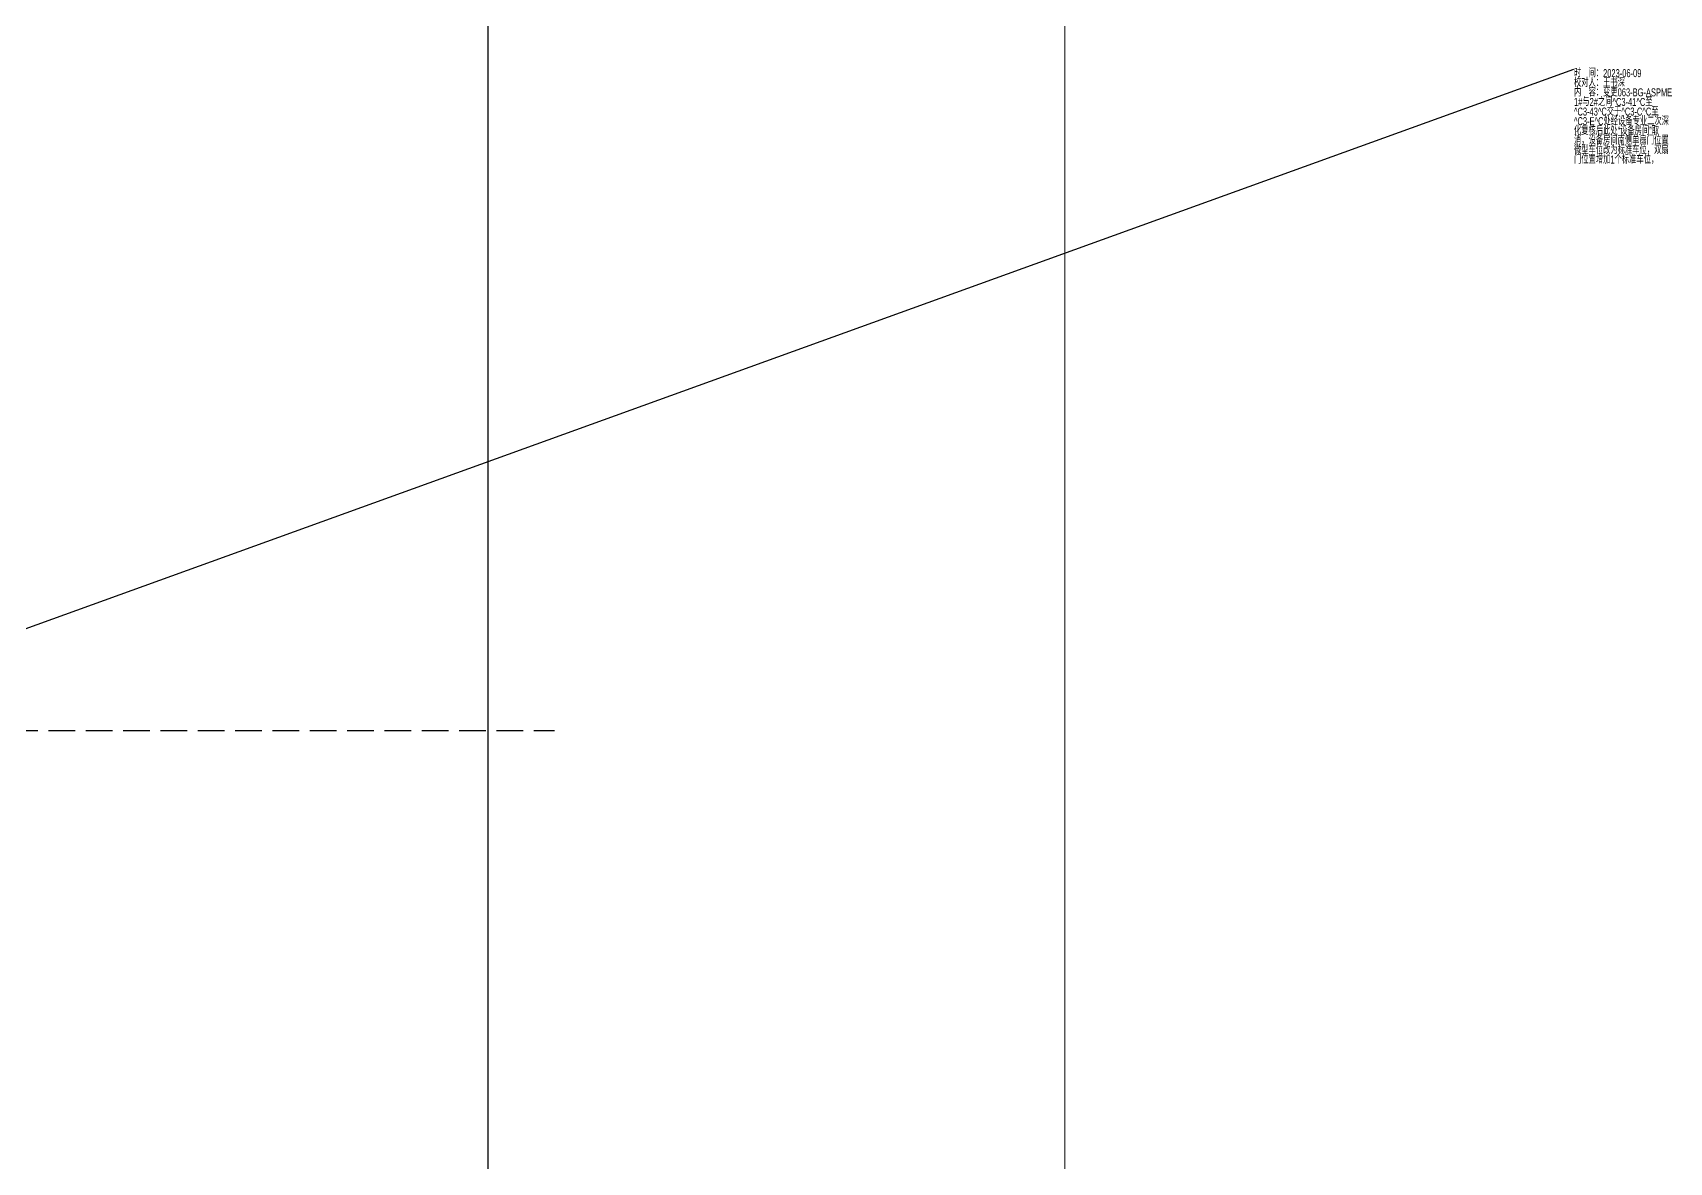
# Model space of a CAD drawing. Extents: x -1338203 to 1886333, y -530034 to 1031844.
# Drawn here: x 869905 to 946612, y 80925 to 133853 of the extents above; entities that cross this region are included whole.
import ezdxf

# ---------------------------------------------------------------- set-up
doc = ezdxf.new("R2010")
doc.units = 0
doc.header["$LTSCALE"] = 1000
doc.header["$MEASUREMENT"] = 0
doc.linetypes.add('$2$DASH', pattern=[0.35, 0.25, -0.1])
doc.layers.add('$0$DIM_SYMB', color=3, linetype='Continuous')
doc.layers.add('0A-X-AREA', color=6, linetype='Continuous', plot=False)
doc.layers.add('AAD-A-PROOF', color=30, linetype='Continuous', plot=False)
doc.layers.add('p-h-frame', color=30, linetype='Continuous', lineweight=9, plot=False)
doc.styles.add('AAD-TXT', font='aad-txt.shx', dxfattribs={"width": 0.7, "bigfont": 'aad-hztxt.shx'})

# ---------------------------------------------------------------- blocks, each defined once
blk = doc.blocks.new('剖面位置')
at = {"layer": '$0$DIM_SYMB', "linetype": '$2$DASH', "ltscale": 5}
blk.add_lwpolyline([(-151227, -205737), (127993, -205737)], dxfattribs=at)
blk.add_lwpolyline([(-151227, -205737), (127993, -205737)], dxfattribs=at)

msp = doc.modelspace()

# ---------------------------------------------------------------- linework, layer by layer
at = {"layer": '0A-X-AREA'}
msp.add_lwpolyline([(486756.1, -19335.1), (891245.7, -19335.1), (891245.7, 310760.2), (486756.1, 310760.2)], close=True, dxfattribs=at)
at = {"layer": 'AAD-A-PROOF', "color": 241, "ltscale": 0.002}
msp.add_line((853459.3, 100117.9), (942145.1, 132146.2), dxfattribs=at)
at = {"layer": 'p-h-frame', "ltscale": 0.002}
msp.add_lwpolyline([(469858, 325871), (918288, 325871), (918288, -55827.5), (469858, -55827.5)], close=True, dxfattribs=at)

# ---------------------------------------------------------------- block references
at = {"layer": 'AAD-A-PROOF'}
msp.add_blockref('剖面位置', (766365.4, 306889.1), dxfattribs=at)

# ---------------------------------------------------------------- texts
at = {"layer": 'AAD-A-PROOF', "color": 241, "char_height": 375, "width": 4500, "attachment_point": 1, "line_spacing_factor": 0.72, "style": 'AAD-TXT'}
for s, insert in [('时\u3000间：2023-06-09', (942145.1, 132146.2)), ('内\u3000容：变更063-BG-ASPME\\P1#与2#之间^ C3-41^ C至^ C3-43^ C交于^ C3-C^ C至^ C3-E^ C处经设备专业二次深化复核后此处“设备房间”取消，设备房间南侧单扇门位置微型车位改为标准车位，双扇门位置增加1个标准车位，', (942145.1, 131246.2)), ('校对人：王书深', (942145.1, 131696.2))]:
    msp.add_mtext(s, dxfattribs=dict(at, insert=insert))

doc.saveas('drawing.dxf')
